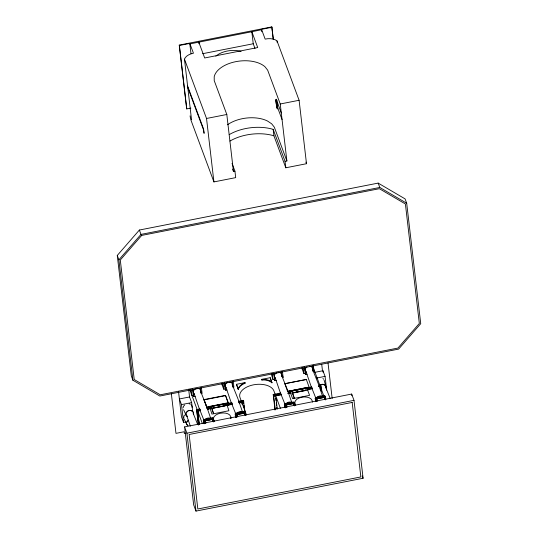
<?xml version="1.0" encoding="UTF-8"?>
<svg xmlns="http://www.w3.org/2000/svg" width="538" height="538" viewBox="0 0 538 538"><rect width="100%" height="100%" fill="white"/><g stroke="black" fill="none" stroke-linecap="round" stroke-linejoin="round"><path stroke-width="0.81" d="M193.398 414.395L193.519 413.554M204.151 423.655L204.084 420.124M284.837 404.697L285.133 404.273L285.201 407.811M315.685 398.55L315.988 398.127L316.048 401.657A4.519 3.692 -20.4 0 1 315.873 400.723M236 417.394L235.974 413.856L244.797 412.202L245.415 415.316M117.264 255.449L139.369 230.042L378.167 183.102L405.074 198.878L406.694 203.236L420.736 323.681L398.631 349.095L159.833 396.035L132.926 380.258L131.306 375.894L117.264 255.449L118.885 259.814L132.926 380.258M118.885 259.814L140.99 234.4L379.788 187.459L406.694 203.236M203.673 423.345L203.31 420.232L203.922 419.532L212.739 417.797L213.478 418.234L213.842 421.341M203.788 420.541L212.927 418.604L213.647 421.785M213.183 418.9L204.023 420.696L213.014 418.934L213.916 421.355M284.723 407.501L284.36 404.388L284.972 403.688L293.788 401.953L294.535 402.39L294.891 405.497M294.414 404.61L294.044 402.942L285.079 404.852L294.064 403.09L294.965 405.511M315.571 401.348L315.207 398.241L315.819 397.535L324.636 395.8L325.382 396.237L325.746 399.351M316.196 401.032L316.082 398.524L324.898 396.795L325.45 399.505M235.516 417.085L235.193 413.971L235.812 413.271L244.635 411.61L245.375 412.054L245.705 415.168M245.173 412.491L235.671 414.28M245.281 415.343L244.891 412.599L235.913 414.435L244.904 412.747L245.799 415.168M270.486 27.909L271.811 26.9L273.391 39.617M188.623 420.185L186.666 422.222A3.753 3.067 -20.4 0 0 186.821 424.643L188.105 425.746M251.367 31.823L261.656 29.711M190.896 108.104L186.773 108.911L186.639 108.535L179.241 45.098L271.811 26.9L273.27 39.422M179.241 45.098L179.383 45.474L189.786 43.423L193.451 53.195A11.695 6.611 -6.7 0 0 184.473 59.16L191.535 119.759M261.791 31.702L261.515 29.328L271.952 27.277M189.961 43.894L251.831 31.735L257.715 47.552L204.682 57.976L198.798 42.159L198.979 43.76M202.644 53.699L253.23 43.76L254.972 48.447M276.525 99.308L276.115 99.389A6.261 0.706 78.9 0 0 275.994 102.133A6.261 0.706 78.9 0 0 277.157 108.333L277.756 108.77L276.525 99.308A6.261 0.706 78.9 0 0 276.317 101.205M277.756 108.77L277.157 108.333L276.115 99.389L276.714 99.819M277.063 100.364L276.25 100.525A4.62 0.525 78.9 0 0 276.149 102.543A4.62 0.525 78.9 0 0 277.023 107.197L277.837 107.035M276.438 101.043L276.848 100.962L281.28 112.886M184.473 59.16L206.531 118.474L226.814 114.486L233.458 171.487L234.945 171.192L235.698 177.634L213.922 181.911L191.111 120.559A3.47 0.39 78.9 0 1 190.082 115.845M226.814 114.486L214.232 80.66L214.198 76.779A27.478 15.528 -6.7 0 1 235.832 61.655A27.478 15.528 -6.7 0 1 265.005 66.793L267.662 70.162L280.244 103.982L299.101 100.276L306.499 163.713L285.806 167.782L273.909 135.798L273.163 129.362A36.18 20.451 -6.7 0 0 229.208 134.628M273.163 129.362L285.053 161.339L286.889 160.983L280.244 103.982M302.033 367.535L302.215 369.095L302.894 368.96M236.498 384.314L245.025 382.632L245.093 383.204A13.934 7.875 -6.7 0 0 238.26 389.431L236.498 384.314L238.26 389.431M261.67 379.371L270.204 377.696L271.959 382.814A12.293 6.947 -6.7 0 0 261.737 379.942L261.67 379.371A12.293 6.947 -6.7 0 1 271.892 382.242M243.546 383.507L245.093 383.204M261.737 379.942L264.064 379.485M192.604 410.709L191.656 402.599L189.558 396.963L179.389 398.961L181.481 404.603L183.566 422.444L185.913 421.98M314.353 372.43L322.961 370.743L325.06 376.378L326.667 390.164M304.501 366.95L305.248 373.338L305.665 374.461L307.158 374.172M273.748 373.897L274.817 380.615L276.31 380.319M192.617 389.061L193.364 395.443L193.781 396.573L195.274 396.277M203.989 399.593L206.76 407.246L203.989 399.593L225.496 395.369L228.267 403.023L225.496 395.369M306.337 379.478L284.824 383.708L306.337 379.478L309.108 387.131L287.601 391.355L291.583 390.575M204.023 399.882L225.53 395.652M181.481 404.603L191.656 402.599M316.452 378.073L325.06 376.378M206.726 406.963L228.233 402.733M208.354 406.936L214.723 405.679M216.316 405.37L220.304 404.583M224.285 403.803L225.879 403.487M293.176 390.258L299.545 389.008M301.139 388.692L305.127 387.911M306.721 387.595L308.308 387.286M208.502 406.93L208.778 408.941L208.502 406.93L227.83 403.13L228.105 405.141L227.83 403.13M208.562 407.091L227.89 403.292M198.387 425.121L196.572 409.559L199.854 408.914M207.244 407.461L213.815 406.17M217.917 405.363L222.019 404.556M226.128 403.749L231.871 402.619M238.442 401.328L243.364 400.359L245.113 412.834M275.019 410.057L273.21 394.495L280.574 393.043M287.938 391.597L311.677 386.93M319.041 385.484L320.682 385.161L321.536 391.16M289.202 391.536L308.59 387.898L289.202 391.536L289.478 393.547L291.092 393.231M196.572 409.559L196.78 410.117L200.062 409.472M206.632 408.181L209.094 407.696M227.977 403.991L232.08 403.184M238.65 401.893L243.579 400.924M273.21 394.495L273.432 395.1L280.802 393.655M288.166 392.202L290.621 391.725M308.63 388.18L311.906 387.542M318.449 386.25L320.904 385.766M196.834 410.548L200.62 409.801M207.11 408.53L208.737 408.207M228.206 404.381L232.268 403.581M238.758 402.31L243.627 401.348M273.432 395.1L273.486 395.531L280.897 394.072M288.314 392.612L289.962 392.289M308.913 388.564L312.208 387.918M318.799 386.62L320.957 386.197M198.993 424.354L197.372 410.44L197.581 411.005L200.015 410.528M207.318 409.088L210.331 408.463M211.38 408.295L232.477 404.146M238.966 402.868L243.835 401.913M273.486 395.531L273.674 396.049L281.414 394.542M320.507 386.936L321.058 390.178M199.282 424.388L197.735 411.119L200.183 410.642M207.534 409.196L232.019 404.381M239.37 402.935L243.855 402.054M273.694 396.19L281.428 394.684M289.424 393.386L291.031 393.07M292.645 392.753L304.723 390.38M292.699 392.915L308.812 389.747L308.536 387.737M285.167 406.21L284.898 403.883L292.914 402.303M203.31 420.232L212.9 418.389L213.283 418.678M315.207 398.241L324.804 396.392L325.544 399.788M284.36 404.388L293.95 402.545L294.602 405.161M316.008 398.342L325.181 396.681M285.16 404.489L294.333 402.834M315.927 398.705L324.912 396.936L325.813 399.357M205.852 423.164L204.998 420.797L212.463 419.331L213.297 421.584M325.214 399.7L324.374 397.447L316.902 398.799L324.36 397.333L325.201 399.586M205.012 420.911L212.476 419.445L213.31 421.698M286.902 407.32L286.055 404.946L293.513 403.48L294.353 405.739M286.068 405.06L293.526 403.594L294.367 405.854M204.46 423.285L204.265 421.637L204.958 423.117M213.357 419.848L213.774 421.382M316.862 401.119L316.169 399.64L316.727 401.146M285.51 407.441L285.315 405.793L286.014 407.266M294.407 404.004L294.831 405.538M184.568 426.91L351.67 394.058L354.004 400.339L363.089 478.255L195.987 511.1L193.653 504.826L184.568 426.91L186.901 433.184L195.987 511.1M230.257 418.342L231.279 418.147L230.58 416.264A8.695 4.916 -6.7 0 0 220.351 413.231A8.695 4.916 -6.7 0 0 213.626 419.6L214.326 421.476M185.677 433.198L184.319 433.467L184.117 431.758L175.98 433.359L171.36 393.708M186.901 433.184L354.004 400.339M287.924 393.271L289.558 392.955M308.287 389.31L312.363 388.523M287.944 393.412L290.385 392.942M296.902 391.671L298.529 391.355M308.308 389.458L312.376 388.665M221.938 383.285L222.1 384.838L222.779 384.71M224.467 382.693L225.133 389.095L225.556 390.225L227.049 389.942M243.754 411.953L235.731 413.466L235.873 413.843M235.193 413.971L237.48 413.54M239.08 413.238L242.288 412.633M237.742 416.91L236.888 414.536L244.353 413.13L245.194 415.39M236.902 414.65L244.366 413.245L244.924 414.751M236.316 417.024L236.148 415.376L236.841 416.856M245.241 413.668L245.664 415.195M302.215 369.095L303.822 373.412L305.248 373.338M271.186 373.688L272.974 379.566L274.4 379.485M193.364 395.443L191.938 395.524L191.299 390.084M222.1 384.838L223.707 389.162L225.133 389.095M187.453 416.486L186.175 415.383L183.559 409.687M184.211 418.947L186.821 424.643M325.725 387.353L330.251 398.665M312.41 369.028L318.133 383.325L322.578 396.217M281.556 375.174L287.285 389.478L291.731 402.37M232.355 384.831L238.085 399.135L242.53 412.021M200.519 391.133L206.249 405.437L210.694 418.329M193.155 413.211L197.681 424.509M316.014 398.618L310.957 385.948L305.947 371.388M284.871 404.025L280.11 392.101L275.1 377.535M235.651 413.628L230.889 401.704L225.879 387.138M203.828 419.983L199.073 408.06L194.063 393.493M378.167 183.102L379.788 187.459M261.515 29.328L265.153 39.106A10.76 6.079 -6.7 0 1 277.043 40.962L299.101 100.276M305.914 162.14L306.499 163.713M277.621 107.634L282.06 119.557M286.889 160.983L274.313 127.156L271.65 123.794L267.521 121.03A27.478 15.528 -6.7 0 0 227.54 124.762M362.215 475.901L363.089 478.255M324.703 396.371L324.562 395.995L315.745 397.73L315.887 398.107L315.819 397.535M325.12 397.885L325.678 399.384M320.675 386.903L320.446 386.297L320.641 387.932M313.257 367.541L319.787 385.1M320.52 387.078L323.997 396.439M313.459 369.976L313.997 371.415L313.271 365.194M232.039 163.391L234.945 171.192M232.577 169.127L233.458 171.487M316.902 398.799L317.756 401.166M316.095 398.671L316.936 400.924M312.645 402.101L311.959 400.265A8.695 4.916 -6.7 0 0 301.737 397.239A8.695 4.916 -6.7 0 0 295.006 403.601L295.692 405.43M307.924 390.884L309.585 395.356L292.632 398.685L290.688 393.453L290.52 392.034L292.215 391.698L294.326 398.355L292.383 393.123L305.947 390.467L305.786 389.048L307.48 388.712L307.649 390.137M187.607 86.08L203.599 129.073L204.097 133.35L203.451 129.692L187.782 87.559M282.611 376.123L283.143 377.562L282.416 371.348M284.824 383.708L287.326 390.622M286.055 404.946L286.889 407.205M284.898 403.883L285.039 404.253L284.972 403.688M285.248 404.818L286.088 407.078M285.315 405.793L285.88 407.293M271.959 382.814L270.204 377.696M275.308 394.663L273.909 390.904A17.391 9.832 -6.7 0 0 253.459 384.838A17.391 9.832 -6.7 0 0 240.002 397.569L241.401 401.328M280.379 408.302L275.725 395.793L277.272 409.062M246.471 414.973L241.818 402.458L242.013 404.112M244.555 411.805L244.696 412.182M236.888 414.536L237.729 416.795M236.081 414.401L236.922 416.661M236.148 415.376L236.707 416.883M212.806 418.369L212.665 417.992L203.848 419.727L203.989 420.104M139.369 230.042L140.99 234.4M204.998 420.797L205.839 423.05M204.198 420.662L205.032 422.922M204.265 421.637L204.823 423.144M189.793 389.761L197.318 409.996M197.735 411.119L202.308 423.406M183.566 422.444L181.467 416.802L178.535 391.637M186.652 415.437L190.344 426.163M324.091 380.077L325.833 386.277M351.67 394.058L351.865 395.719M328.019 362.915L332.161 398.429M322.961 370.743L323.15 372.363M321.724 364.32L322.484 370.837M325.013 396.714L325.376 399.821M320.682 385.161L321.253 390.077M277.043 40.962L277.238 42.616M316.304 399.613L316.492 401.261M312.289 365.813L312.941 371.402M316.082 398.524L316.357 401.287M312.336 368.678L312.524 370.272M315.86 398.517L316.129 400.844M285.053 161.339L285.806 167.782M276.31 99.9L277.352 108.851M304.831 367.279L305.665 374.461M303.19 367.972L303.822 373.412M251.831 31.735L253.23 43.76M289.262 391.698L289.478 393.547M281.441 371.966L281.999 376.755M285.227 404.677L285.517 407.152M285.005 404.663L285.369 407.777M281.112 371.637L281.394 374.031M273.983 373.433L274.817 380.615M275.698 397.999L275.987 400.501M276.283 403.002L276.572 405.504M276.767 407.172L276.962 408.84M272.248 373.345L272.974 379.566M273.674 396.049L275.241 409.458M243.364 400.359L243.748 403.635M243.943 405.275L244.225 407.73M206.531 118.474L213.922 181.911M189.786 43.423L190.99 53.719M179.383 45.474L186.773 108.911M213.109 418.712L213.472 421.819M201.38 387.306L202.106 393.527M204.4 421.61L204.595 423.258M200.405 387.925L201.057 393.513M204.178 420.521L204.467 422.996M203.922 419.532L204.11 420.333M200.452 390.79L200.634 392.384M203.956 420.514L204.299 423.029M197.581 411.005L199.107 424.099M196.78 410.117L198.468 424.61M192.94 389.391L193.781 396.573M190.149 389.647L190.331 391.2M188.704 389.633L189.558 396.963M233.236 381.012L233.889 387.246M236.283 415.349L236.451 417.004M236.068 414.26L236.411 417.522M235.812 413.271L236.236 417.549M232.268 381.617L232.853 387.219M232.181 383.688L232.349 385.289M224.803 383.022L225.556 390.225M223.136 383.708L223.707 389.162M204.171 423.783A4.519 3.692 -20.4 0 1 203.989 422.834M206.101 419.277A4.519 3.692 -20.4 0 1 210.533 418.678M183.848 418.039A4.593 3.753 -20.4 0 1 184.554 415.087M238.193 388.86A13.934 7.875 -6.7 0 1 245.025 382.632M229.961 141.07A36.18 20.451 -6.7 0 1 273.909 135.798M215.832 56.194A18.749 10.599 -6.7 0 1 241.111 51.392M320.224 385.033A3.961 3.235 -20.4 0 1 323.116 384.361L325.443 385.558A3.753 3.067 -20.4 0 1 325.853 387.925M322.908 378.503A4.593 3.753 -20.4 0 1 323.634 379.209M319.68 385.403A3.82 3.12 -20.4 0 1 323.802 384.482A3.82 3.12 -20.4 0 1 325.873 387.32M229.746 382.041A3.82 3.12 -20.4 0 1 232.577 384.757M226.236 387.817A3.82 3.12 -20.4 0 1 225.63 387.239M225.24 386.519A3.82 3.12 -20.4 0 1 227.809 382.289M239.215 412.955A3.82 3.12 -20.4 0 1 240.183 412.727M237.964 412.928A4.519 3.692 -20.4 0 1 242.396 412.364M235.819 416.97A4.519 3.692 -20.4 0 1 235.651 416.015M236.895 413.191A4.519 3.692 -20.4 0 1 243.156 412.39M239.195 412.868A4.519 3.692 -20.4 0 1 240.338 412.592M278.919 372.41A3.82 3.12 -20.4 0 1 281.69 375.934M275.476 378.207A3.82 3.12 -20.4 0 1 276.983 372.673M289.357 403.096A3.82 3.12 -20.4 0 1 290.325 403.076M287.137 403.318A4.519 3.692 -20.4 0 1 291.569 402.72M286.075 403.587A4.519 3.692 -20.4 0 1 292.336 402.74M288.361 403.251A4.519 3.692 -20.4 0 1 289.505 402.969M191.03 404.697A4.593 3.753 -20.4 0 1 192.1 407.36M183.135 407.784A4.593 3.753 -20.4 0 1 184.689 405M189.114 403.789A4.593 3.753 -20.4 0 1 190.156 404.125M186.175 415.383A3.753 3.067 -20.4 0 1 186.02 412.962L187.97 410.924A3.961 3.235 -20.4 0 1 190.889 410.46L193.055 411.839A3.753 3.067 -20.4 0 1 193.364 412.592M186.982 416.13A3.82 3.12 -20.4 0 1 188.186 410.797A3.82 3.12 -20.4 0 1 193.364 413.144M187.634 425.39A3.82 3.12 -20.4 0 1 188.394 420.286M309.774 366.257A3.82 3.12 -20.4 0 1 312.538 369.788M306.324 372.061A3.82 3.12 -20.4 0 1 306.942 366.956M317.992 397.172A4.519 3.692 -20.4 0 1 322.417 396.567M316.922 397.441A4.519 3.692 -20.4 0 1 322.249 396.116M196.915 388.389A3.82 3.12 -20.4 0 1 200.654 391.899M194.44 394.166A3.82 3.12 -20.4 0 1 195.946 388.631M204.003 423.332A4.519 3.692 -20.4 0 1 203.821 422.384M205.039 419.546A4.519 3.692 -20.4 0 1 210.365 418.228M141.682 235.422L120.29 260.015L134.224 379.519L160.263 394.791L397.938 348.066L419.331 323.472L405.396 203.976L379.357 188.704L141.682 235.422M211.515 407.098L209.82 407.427L211.932 414.085L228.885 410.75L226.78 404.105L225.086 404.441L225.247 405.867L211.683 408.517L213.626 413.749L211.515 407.098M352.175 402.444L189.134 434.496L197.823 508.988L360.857 476.944L352.175 402.444"/></g></svg>
